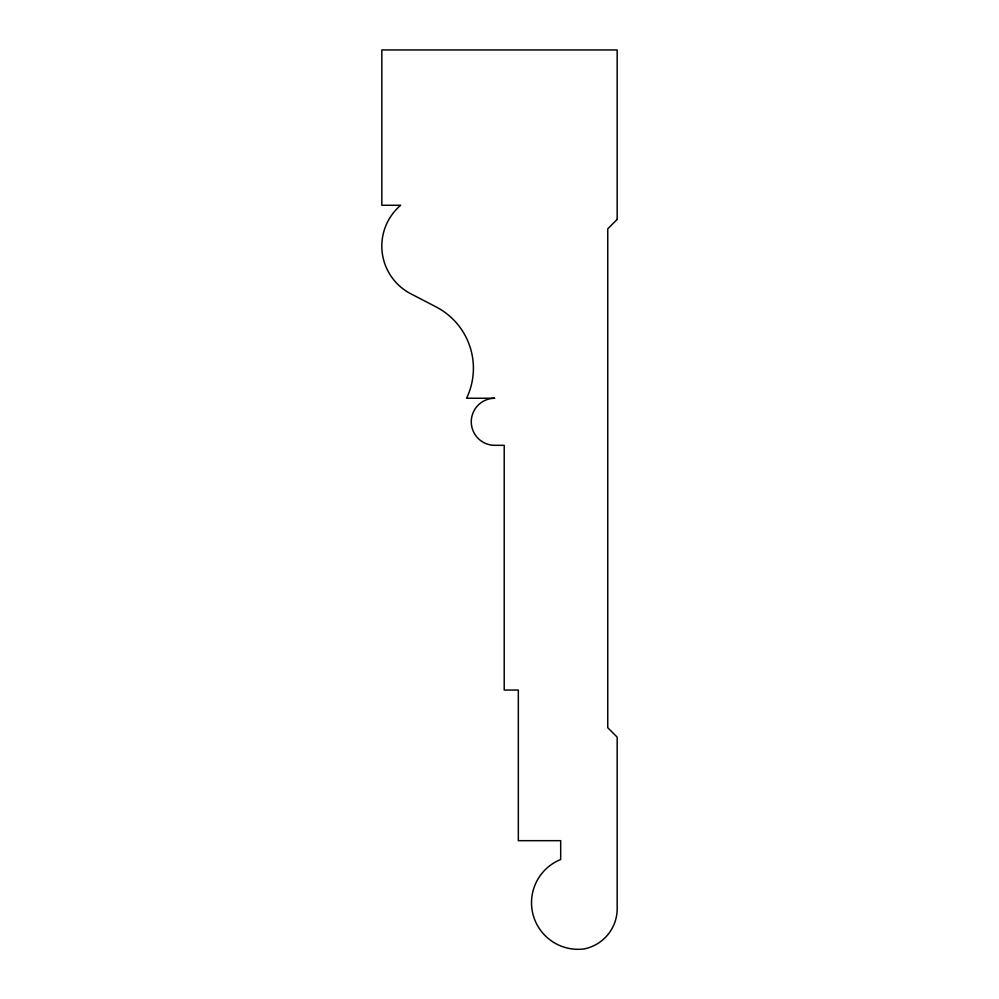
<?xml version="1.0" encoding="UTF-8"?>
<svg xmlns="http://www.w3.org/2000/svg" width="999" height="999" viewBox="0 0 999 999"><rect width="100%" height="100%" fill="white"/><g stroke="black" fill="none" stroke-linecap="round" stroke-linejoin="round"><path stroke-width="1.5" d="M617.17 219.393L607.754 228.808L607.754 727.722L617.17 737.125L617.17 906.568A41.234 41.234 0 0 1 584.215 948.925A46.603 46.603 0 0 1 560.689 859.502L560.689 840.671L518.331 840.671L518.331 690.059L504.208 690.059L504.208 445.317L494.792 445.317A23.539 23.539 0 0 1 471.266 421.778A23.539 23.539 0 0 1 494.792 398.251L466.558 398.251A69.093 69.093 0 0 0 436.113 306.918L410.789 293.781A53.696 53.696 0 0 1 400.661 205.27L381.83 205.27L381.83 49.95L617.17 49.95L617.17 219.393"/></g></svg>
